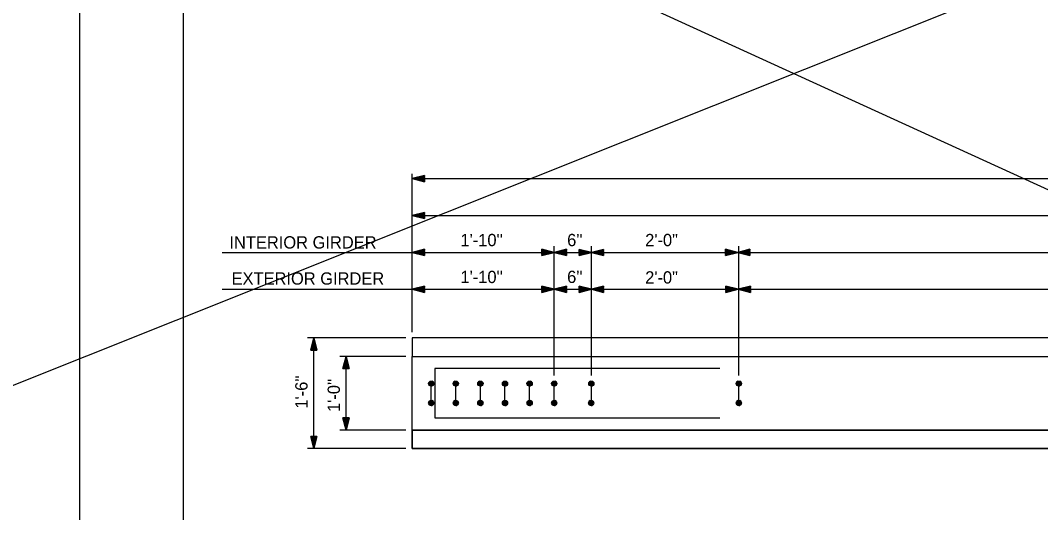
# Model space of a CAD drawing. Extents: x -25.6 to 34.8, y -0.7 to 26.3.
# Drawn here: x -0.6 to 9.76, y 7.82 to 12.82 of the extents above; entities that cross this region are included whole.
import ezdxf

# ---------------------------------------------------------------- set-up
doc = ezdxf.new("R2010")
doc.units = 0
for name, color, linetype in [('Dimension Lines', 7, 'Continuous'), ('Plan Sheet', 7, 'Continuous'), ('Plot Shape', 7, 'Continuous'), ('Rebar Lines', 7, 'Continuous'), ('Sup Concrete Girder Lines', 7, 'Continuous'), ('Text', 7, 'Continuous')]:
    doc.layers.add(name, color=color, linetype=linetype)

msp = doc.modelspace()

# ---------------------------------------------------------------- linework, layer by layer
at = {"layer": 'Dimension Lines'}
for p, q in [((-21.084, 25.242), (34.839, -0.333)), ((-25.09, -0.654), (34.038, 22.997)), ((3.377, 9.651), (3.377, 11.262)), ((3.377, 11.212), (21.007, 11.212)), ((3.377, 10.837), (12.192, 10.837)), ((4.82, 9.209), (4.82, 10.525)), ((5.198, 9.209), (5.198, 10.525)), ((6.697, 9.209), (6.697, 10.525)), ((1.445, 10.462), (4.82, 10.462)), ((4.82, 10.462), (5.383, 10.462)), ((5.383, 10.462), (19.002, 10.462)), ((1.445, 10.087), (4.82, 10.087)), ((4.82, 10.087), (5.383, 10.087)), ((5.383, 10.087), (19.002, 10.087)), ((3.314, 9.592), (2.314, 9.592)), ((2.377, 8.467), (2.377, 9.592)), ((3.314, 9.405), (2.643, 9.405)), ((2.706, 8.655), (2.706, 9.405)), ((3.314, 8.655), (2.643, 8.655)), ((3.314, 8.467), (2.314, 8.467))]:
    msp.add_line(p, q, dxfattribs=at)
for points in [[(3.502, 11.212), (3.502, 11.205), (3.377, 11.212), (3.502, 11.199), (3.502, 11.193), (3.377, 11.212), (3.502, 11.187), (3.502, 11.18), (3.377, 11.212), (3.502, 11.243), (3.502, 11.237), (3.377, 11.212), (3.502, 11.23), (3.502, 11.224), (3.377, 11.212), (3.502, 11.218), (3.502, 11.18), (3.502, 11.243), (3.377, 11.212), (3.502, 11.18)], [(3.502, 10.837), (3.502, 10.83), (3.377, 10.837), (3.502, 10.824), (3.502, 10.818), (3.377, 10.837), (3.502, 10.812), (3.502, 10.805), (3.377, 10.837), (3.502, 10.868), (3.502, 10.862), (3.377, 10.837), (3.502, 10.855), (3.502, 10.849), (3.377, 10.837), (3.502, 10.843), (3.502, 10.805), (3.502, 10.868), (3.377, 10.837), (3.502, 10.805)], [(3.502, 10.462), (3.502, 10.455), (3.377, 10.462), (3.502, 10.449), (3.502, 10.443), (3.377, 10.462), (3.502, 10.437), (3.502, 10.43), (3.377, 10.462), (3.502, 10.493), (3.502, 10.487), (3.377, 10.462), (3.502, 10.48), (3.502, 10.474), (3.377, 10.462), (3.502, 10.468), (3.502, 10.43), (3.502, 10.493), (3.377, 10.462), (3.502, 10.43)], [(4.695, 10.462), (4.695, 10.468), (4.82, 10.462), (4.695, 10.474), (4.695, 10.48), (4.82, 10.462), (4.695, 10.487), (4.695, 10.493), (4.82, 10.462), (4.695, 10.43), (4.695, 10.437), (4.82, 10.462), (4.695, 10.443), (4.695, 10.449), (4.82, 10.462), (4.695, 10.455), (4.695, 10.493), (4.695, 10.43), (4.82, 10.462), (4.695, 10.493)], [(4.945, 10.462), (4.945, 10.455), (4.82, 10.462), (4.945, 10.449), (4.945, 10.443), (4.82, 10.462), (4.945, 10.437), (4.945, 10.43), (4.82, 10.462), (4.945, 10.493), (4.945, 10.487), (4.82, 10.462), (4.945, 10.48), (4.945, 10.474), (4.82, 10.462), (4.945, 10.468), (4.945, 10.43), (4.945, 10.493), (4.82, 10.462), (4.945, 10.43)], [(5.073, 10.46), (5.073, 10.467), (5.198, 10.46), (5.073, 10.473), (5.073, 10.479), (5.198, 10.46), (5.073, 10.485), (5.073, 10.492), (5.198, 10.46), (5.073, 10.429), (5.073, 10.435), (5.198, 10.46), (5.073, 10.442), (5.073, 10.448), (5.198, 10.46), (5.073, 10.454), (5.073, 10.492), (5.073, 10.429), (5.198, 10.46), (5.073, 10.492)], [(5.323, 10.46), (5.323, 10.454), (5.198, 10.46), (5.323, 10.448), (5.323, 10.442), (5.198, 10.46), (5.323, 10.435), (5.323, 10.429), (5.198, 10.46), (5.323, 10.492), (5.323, 10.485), (5.198, 10.46), (5.323, 10.479), (5.323, 10.473), (5.198, 10.46), (5.323, 10.467), (5.323, 10.429), (5.323, 10.492), (5.198, 10.46), (5.323, 10.429)], [(6.56, 10.462), (6.56, 10.468), (6.685, 10.462), (6.56, 10.474), (6.56, 10.48), (6.685, 10.462), (6.56, 10.487), (6.56, 10.493), (6.685, 10.462), (6.56, 10.43), (6.56, 10.437), (6.685, 10.462), (6.56, 10.443), (6.56, 10.449), (6.685, 10.462), (6.56, 10.455), (6.56, 10.493), (6.56, 10.43), (6.685, 10.462), (6.56, 10.493)], [(6.81, 10.462), (6.81, 10.455), (6.685, 10.462), (6.81, 10.449), (6.81, 10.443), (6.685, 10.462), (6.81, 10.437), (6.81, 10.43), (6.685, 10.462), (6.81, 10.493), (6.81, 10.487), (6.685, 10.462), (6.81, 10.48), (6.81, 10.474), (6.685, 10.462), (6.81, 10.468), (6.81, 10.43), (6.81, 10.493), (6.685, 10.462), (6.81, 10.43)], [(3.502, 10.087), (3.502, 10.08), (3.377, 10.087), (3.502, 10.074), (3.502, 10.068), (3.377, 10.087), (3.502, 10.062), (3.502, 10.055), (3.377, 10.087), (3.502, 10.118), (3.502, 10.112), (3.377, 10.087), (3.502, 10.105), (3.502, 10.099), (3.377, 10.087), (3.502, 10.093), (3.502, 10.055), (3.502, 10.118), (3.377, 10.087), (3.502, 10.055)], [(4.695, 10.087), (4.695, 10.093), (4.82, 10.087), (4.695, 10.099), (4.695, 10.105), (4.82, 10.087), (4.695, 10.112), (4.695, 10.118), (4.82, 10.087), (4.695, 10.055), (4.695, 10.062), (4.82, 10.087), (4.695, 10.068), (4.695, 10.074), (4.82, 10.087), (4.695, 10.08), (4.695, 10.118), (4.695, 10.055), (4.82, 10.087), (4.695, 10.118)], [(4.945, 10.087), (4.945, 10.08), (4.82, 10.087), (4.945, 10.074), (4.945, 10.068), (4.82, 10.087), (4.945, 10.062), (4.945, 10.055), (4.82, 10.087), (4.945, 10.118), (4.945, 10.112), (4.82, 10.087), (4.945, 10.105), (4.945, 10.099), (4.82, 10.087), (4.945, 10.093), (4.945, 10.055), (4.945, 10.118), (4.82, 10.087), (4.945, 10.055)], [(5.073, 10.087), (5.073, 10.093), (5.198, 10.087), (5.073, 10.099), (5.073, 10.105), (5.198, 10.087), (5.073, 10.112), (5.073, 10.118), (5.198, 10.087), (5.073, 10.055), (5.073, 10.062), (5.198, 10.087), (5.073, 10.068), (5.073, 10.074), (5.198, 10.087), (5.073, 10.08), (5.073, 10.118), (5.073, 10.055), (5.198, 10.087), (5.073, 10.118)], [(5.323, 10.087), (5.323, 10.08), (5.198, 10.087), (5.323, 10.074), (5.323, 10.068), (5.198, 10.087), (5.323, 10.062), (5.323, 10.055), (5.198, 10.087), (5.323, 10.118), (5.323, 10.112), (5.198, 10.087), (5.323, 10.105), (5.323, 10.099), (5.198, 10.087), (5.323, 10.093), (5.323, 10.055), (5.323, 10.118), (5.198, 10.087), (5.323, 10.055)], [(6.566, 10.087), (6.566, 10.093), (6.691, 10.087), (6.566, 10.099), (6.566, 10.105), (6.691, 10.087), (6.566, 10.112), (6.566, 10.118), (6.691, 10.087), (6.566, 10.055), (6.566, 10.062), (6.691, 10.087), (6.566, 10.068), (6.566, 10.074), (6.691, 10.087), (6.566, 10.08), (6.566, 10.118), (6.566, 10.055), (6.691, 10.087), (6.566, 10.118)], [(6.816, 10.087), (6.816, 10.08), (6.691, 10.087), (6.816, 10.074), (6.816, 10.068), (6.691, 10.087), (6.816, 10.062), (6.816, 10.055), (6.691, 10.087), (6.816, 10.118), (6.816, 10.112), (6.691, 10.087), (6.816, 10.105), (6.816, 10.099), (6.691, 10.087), (6.816, 10.093), (6.816, 10.055), (6.816, 10.118), (6.691, 10.087), (6.816, 10.055)], [(2.377, 9.467), (2.371, 9.467), (2.377, 9.592), (2.365, 9.467), (2.358, 9.467), (2.377, 9.592), (2.352, 9.467), (2.346, 9.467), (2.377, 9.592), (2.408, 9.467), (2.402, 9.467), (2.377, 9.592), (2.396, 9.467), (2.39, 9.467), (2.377, 9.592), (2.383, 9.467), (2.346, 9.467), (2.408, 9.467), (2.377, 9.592), (2.346, 9.467)], [(2.706, 9.28), (2.699, 9.28), (2.706, 9.405), (2.693, 9.28), (2.687, 9.28), (2.706, 9.405), (2.681, 9.28), (2.674, 9.28), (2.706, 9.405), (2.737, 9.28), (2.731, 9.28), (2.706, 9.405), (2.724, 9.28), (2.718, 9.28), (2.706, 9.405), (2.712, 9.28), (2.674, 9.28), (2.737, 9.28), (2.706, 9.405), (2.674, 9.28)], [(2.706, 8.78), (2.712, 8.78), (2.706, 8.655), (2.718, 8.78), (2.724, 8.78), (2.706, 8.655), (2.731, 8.78), (2.737, 8.78), (2.706, 8.655), (2.674, 8.78), (2.681, 8.78), (2.706, 8.655), (2.687, 8.78), (2.693, 8.78), (2.706, 8.655), (2.699, 8.78), (2.737, 8.78), (2.674, 8.78), (2.706, 8.655), (2.737, 8.78)], [(2.377, 8.592), (2.383, 8.592), (2.377, 8.467), (2.39, 8.592), (2.396, 8.592), (2.377, 8.467), (2.402, 8.592), (2.408, 8.592), (2.377, 8.467), (2.346, 8.592), (2.352, 8.592), (2.377, 8.467), (2.358, 8.592), (2.365, 8.592), (2.377, 8.467), (2.371, 8.592), (2.408, 8.592), (2.346, 8.592), (2.377, 8.467), (2.408, 8.592)]]:
    msp.add_lwpolyline(points, dxfattribs=at)
at = {"layer": 'Plan Sheet'}
msp.add_line((1.054, 0.606), (1.054, 21.606), dxfattribs=at)
at = {"layer": 'Plot Shape'}
msp.add_lwpolyline([(0, 22), (33.063, 22), (33.063, 0), (0, 0)], close=True, dxfattribs=at)
at = {"layer": 'Rebar Lines'}
for p, q in [((3.57, 8.904), (3.57, 9.154)), ((3.82, 8.904), (3.82, 9.154)), ((4.07, 8.904), (4.07, 9.154)), ((4.32, 8.904), (4.32, 9.154)), ((4.57, 8.904), (4.57, 9.154)), ((4.82, 8.904), (4.82, 9.154)), ((5.198, 8.904), (5.198, 9.154)), ((6.697, 8.904), (6.697, 9.154))]:
    msp.add_line(p, q, dxfattribs=at)
for points in [[(3.965, 9.28), (3.607, 9.28), (3.607, 8.78), (5.183, 8.78)], [(5.843, 9.28), (3.965, 9.28)], [(6.502, 9.28), (5.843, 9.28)], [(3.57, 9.154), (3.581, 9.152), (3.589, 9.147), (3.595, 9.138), (3.597, 9.128), (3.595, 9.118), (3.589, 9.109), (3.581, 9.104), (3.57, 9.102), (3.56, 9.104), (3.552, 9.109), (3.546, 9.118), (3.544, 9.128), (3.546, 9.138), (3.552, 9.147), (3.56, 9.152), (3.57, 9.154), (3.57, 9.128), (3.57, 9.102), (3.581, 9.104), (3.57, 9.128), (3.589, 9.109), (3.595, 9.118), (3.57, 9.128), (3.597, 9.128), (3.595, 9.138), (3.57, 9.128), (3.589, 9.147), (3.581, 9.152), (3.57, 9.128), (3.56, 9.152), (3.552, 9.147), (3.57, 9.128), (3.546, 9.138), (3.544, 9.128), (3.57, 9.128), (3.546, 9.118), (3.552, 9.109), (3.57, 9.128), (3.56, 9.104)], [(3.82, 9.154), (3.831, 9.152), (3.839, 9.147), (3.845, 9.138), (3.847, 9.128), (3.845, 9.118), (3.839, 9.109), (3.831, 9.104), (3.82, 9.102), (3.81, 9.104), (3.802, 9.109), (3.796, 9.118), (3.794, 9.128), (3.796, 9.138), (3.802, 9.147), (3.81, 9.152), (3.82, 9.154), (3.82, 9.128), (3.82, 9.102), (3.831, 9.104), (3.82, 9.128), (3.839, 9.109), (3.845, 9.118), (3.82, 9.128), (3.847, 9.128), (3.845, 9.138), (3.82, 9.128), (3.839, 9.147), (3.831, 9.152), (3.82, 9.128), (3.81, 9.152), (3.802, 9.147), (3.82, 9.128), (3.796, 9.138), (3.794, 9.128), (3.82, 9.128), (3.796, 9.118), (3.802, 9.109), (3.82, 9.128), (3.81, 9.104)], [(4.07, 9.154), (4.081, 9.152), (4.089, 9.147), (4.095, 9.138), (4.097, 9.128), (4.095, 9.118), (4.089, 9.109), (4.081, 9.104), (4.07, 9.102), (4.06, 9.104), (4.052, 9.109), (4.046, 9.118), (4.044, 9.128), (4.046, 9.138), (4.052, 9.147), (4.06, 9.152), (4.07, 9.154), (4.07, 9.128), (4.07, 9.102), (4.081, 9.104), (4.07, 9.128), (4.089, 9.109), (4.095, 9.118), (4.07, 9.128), (4.097, 9.128), (4.095, 9.138), (4.07, 9.128), (4.089, 9.147), (4.081, 9.152), (4.07, 9.128), (4.06, 9.152), (4.052, 9.147), (4.07, 9.128), (4.046, 9.138), (4.044, 9.128), (4.07, 9.128), (4.046, 9.118), (4.052, 9.109), (4.07, 9.128), (4.06, 9.104)], [(4.32, 9.154), (4.331, 9.152), (4.339, 9.147), (4.345, 9.138), (4.347, 9.128), (4.345, 9.118), (4.339, 9.109), (4.331, 9.104), (4.32, 9.102), (4.31, 9.104), (4.302, 9.109), (4.296, 9.118), (4.294, 9.128), (4.296, 9.138), (4.302, 9.147), (4.31, 9.152), (4.32, 9.154), (4.32, 9.128), (4.32, 9.102), (4.331, 9.104), (4.32, 9.128), (4.339, 9.109), (4.345, 9.118), (4.32, 9.128), (4.347, 9.128), (4.345, 9.138), (4.32, 9.128), (4.339, 9.147), (4.331, 9.152), (4.32, 9.128), (4.31, 9.152), (4.302, 9.147), (4.32, 9.128), (4.296, 9.138), (4.294, 9.128), (4.32, 9.128), (4.296, 9.118), (4.302, 9.109), (4.32, 9.128), (4.31, 9.104)], [(4.57, 9.154), (4.581, 9.152), (4.589, 9.147), (4.595, 9.138), (4.597, 9.128), (4.595, 9.118), (4.589, 9.109), (4.581, 9.104), (4.57, 9.102), (4.56, 9.104), (4.552, 9.109), (4.546, 9.118), (4.544, 9.128), (4.546, 9.138), (4.552, 9.147), (4.56, 9.152), (4.57, 9.154), (4.57, 9.128), (4.57, 9.102), (4.581, 9.104), (4.57, 9.128), (4.589, 9.109), (4.595, 9.118), (4.57, 9.128), (4.597, 9.128), (4.595, 9.138), (4.57, 9.128), (4.589, 9.147), (4.581, 9.152), (4.57, 9.128), (4.56, 9.152), (4.552, 9.147), (4.57, 9.128), (4.546, 9.138), (4.544, 9.128), (4.57, 9.128), (4.546, 9.118), (4.552, 9.109), (4.57, 9.128), (4.56, 9.104)], [(4.82, 9.154), (4.83, 9.152), (4.839, 9.147), (4.845, 9.138), (4.847, 9.128), (4.845, 9.118), (4.839, 9.109), (4.831, 9.104), (4.82, 9.102), (4.81, 9.104), (4.802, 9.109), (4.796, 9.118), (4.794, 9.128), (4.796, 9.138), (4.802, 9.147), (4.81, 9.152), (4.82, 9.154), (4.82, 9.128), (4.82, 9.102), (4.831, 9.104), (4.82, 9.128), (4.839, 9.109), (4.845, 9.118), (4.82, 9.128), (4.847, 9.128), (4.845, 9.138), (4.82, 9.128), (4.839, 9.147), (4.83, 9.152), (4.82, 9.128), (4.81, 9.152), (4.802, 9.147), (4.82, 9.128), (4.796, 9.138), (4.794, 9.128), (4.82, 9.128), (4.796, 9.118), (4.802, 9.109), (4.82, 9.128), (4.81, 9.104)], [(5.198, 9.154), (5.208, 9.152), (5.216, 9.147), (5.222, 9.138), (5.224, 9.128), (5.222, 9.118), (5.216, 9.109), (5.208, 9.104), (5.198, 9.102), (5.188, 9.104), (5.179, 9.109), (5.173, 9.118), (5.171, 9.128), (5.173, 9.138), (5.179, 9.147), (5.188, 9.152), (5.198, 9.154), (5.198, 9.128), (5.198, 9.102), (5.208, 9.104), (5.198, 9.128), (5.216, 9.109), (5.222, 9.118), (5.198, 9.128), (5.224, 9.128), (5.222, 9.138), (5.198, 9.128), (5.216, 9.147), (5.208, 9.152), (5.198, 9.128), (5.188, 9.152), (5.179, 9.147), (5.198, 9.128), (5.173, 9.138), (5.171, 9.128), (5.198, 9.128), (5.173, 9.118), (5.179, 9.109), (5.198, 9.128), (5.188, 9.104)], [(6.697, 9.154), (6.707, 9.152), (6.716, 9.147), (6.721, 9.138), (6.723, 9.128), (6.721, 9.118), (6.716, 9.109), (6.707, 9.104), (6.697, 9.102), (6.687, 9.104), (6.678, 9.109), (6.672, 9.118), (6.67, 9.128), (6.672, 9.138), (6.678, 9.147), (6.687, 9.152), (6.697, 9.154), (6.697, 9.128), (6.697, 9.102), (6.707, 9.104), (6.697, 9.128), (6.716, 9.109), (6.721, 9.118), (6.697, 9.128), (6.723, 9.128), (6.721, 9.138), (6.697, 9.128), (6.716, 9.147), (6.707, 9.152), (6.697, 9.128), (6.687, 9.152), (6.678, 9.147), (6.697, 9.128), (6.672, 9.138), (6.67, 9.128), (6.697, 9.128), (6.672, 9.118), (6.678, 9.109), (6.697, 9.128), (6.687, 9.104)], [(3.57, 8.957), (3.581, 8.955), (3.589, 8.95), (3.595, 8.941), (3.597, 8.931), (3.595, 8.921), (3.589, 8.912), (3.581, 8.907), (3.57, 8.904), (3.56, 8.907), (3.552, 8.912), (3.546, 8.921), (3.544, 8.931), (3.546, 8.941), (3.552, 8.95), (3.56, 8.955), (3.57, 8.957), (3.57, 8.931), (3.57, 8.904), (3.581, 8.907), (3.57, 8.931), (3.589, 8.912), (3.595, 8.921), (3.57, 8.931), (3.597, 8.931), (3.595, 8.941), (3.57, 8.931), (3.589, 8.95), (3.581, 8.955), (3.57, 8.931), (3.56, 8.955), (3.552, 8.95), (3.57, 8.931), (3.546, 8.941), (3.544, 8.931), (3.57, 8.931), (3.546, 8.921), (3.552, 8.912), (3.57, 8.931), (3.56, 8.907)], [(3.82, 8.957), (3.831, 8.955), (3.839, 8.95), (3.845, 8.941), (3.847, 8.931), (3.845, 8.921), (3.839, 8.912), (3.831, 8.907), (3.82, 8.904), (3.81, 8.907), (3.802, 8.912), (3.796, 8.921), (3.794, 8.931), (3.796, 8.941), (3.802, 8.95), (3.81, 8.955), (3.82, 8.957), (3.82, 8.931), (3.82, 8.904), (3.831, 8.907), (3.82, 8.931), (3.839, 8.912), (3.845, 8.921), (3.82, 8.931), (3.847, 8.931), (3.845, 8.941), (3.82, 8.931), (3.839, 8.95), (3.831, 8.955), (3.82, 8.931), (3.81, 8.955), (3.802, 8.95), (3.82, 8.931), (3.796, 8.941), (3.794, 8.931), (3.82, 8.931), (3.796, 8.921), (3.802, 8.912), (3.82, 8.931), (3.81, 8.907)], [(4.07, 8.957), (4.081, 8.955), (4.089, 8.95), (4.095, 8.941), (4.097, 8.931), (4.095, 8.921), (4.089, 8.912), (4.081, 8.907), (4.07, 8.904), (4.06, 8.907), (4.052, 8.912), (4.046, 8.921), (4.044, 8.931), (4.046, 8.941), (4.052, 8.95), (4.06, 8.955), (4.07, 8.957), (4.07, 8.931), (4.07, 8.904), (4.081, 8.907), (4.07, 8.931), (4.089, 8.912), (4.095, 8.921), (4.07, 8.931), (4.097, 8.931), (4.095, 8.941), (4.07, 8.931), (4.089, 8.95), (4.081, 8.955), (4.07, 8.931), (4.06, 8.955), (4.052, 8.95), (4.07, 8.931), (4.046, 8.941), (4.044, 8.931), (4.07, 8.931), (4.046, 8.921), (4.052, 8.912), (4.07, 8.931), (4.06, 8.907)], [(4.32, 8.957), (4.331, 8.955), (4.339, 8.95), (4.345, 8.941), (4.347, 8.931), (4.345, 8.921), (4.339, 8.912), (4.331, 8.907), (4.32, 8.904), (4.31, 8.907), (4.302, 8.912), (4.296, 8.921), (4.294, 8.931), (4.296, 8.941), (4.302, 8.95), (4.31, 8.955), (4.32, 8.957), (4.32, 8.931), (4.32, 8.904), (4.331, 8.907), (4.32, 8.931), (4.339, 8.912), (4.345, 8.921), (4.32, 8.931), (4.347, 8.931), (4.345, 8.941), (4.32, 8.931), (4.339, 8.95), (4.331, 8.955), (4.32, 8.931), (4.31, 8.955), (4.302, 8.95), (4.32, 8.931), (4.296, 8.941), (4.294, 8.931), (4.32, 8.931), (4.296, 8.921), (4.302, 8.912), (4.32, 8.931), (4.31, 8.907)], [(4.57, 8.957), (4.581, 8.955), (4.589, 8.95), (4.595, 8.941), (4.597, 8.931), (4.595, 8.921), (4.589, 8.912), (4.581, 8.907), (4.57, 8.904), (4.56, 8.907), (4.552, 8.912), (4.546, 8.921), (4.544, 8.931), (4.546, 8.941), (4.552, 8.95), (4.56, 8.955), (4.57, 8.957), (4.57, 8.931), (4.57, 8.904), (4.581, 8.907), (4.57, 8.931), (4.589, 8.912), (4.595, 8.921), (4.57, 8.931), (4.597, 8.931), (4.595, 8.941), (4.57, 8.931), (4.589, 8.95), (4.581, 8.955), (4.57, 8.931), (4.56, 8.955), (4.552, 8.95), (4.57, 8.931), (4.546, 8.941), (4.544, 8.931), (4.57, 8.931), (4.546, 8.921), (4.552, 8.912), (4.57, 8.931), (4.56, 8.907)], [(4.82, 8.957), (4.83, 8.955), (4.839, 8.95), (4.845, 8.941), (4.847, 8.931), (4.845, 8.921), (4.839, 8.912), (4.831, 8.907), (4.82, 8.904), (4.81, 8.907), (4.802, 8.912), (4.796, 8.921), (4.794, 8.931), (4.796, 8.941), (4.802, 8.95), (4.81, 8.955), (4.82, 8.957), (4.82, 8.931), (4.82, 8.904), (4.831, 8.907), (4.82, 8.931), (4.839, 8.912), (4.845, 8.921), (4.82, 8.931), (4.847, 8.931), (4.845, 8.941), (4.82, 8.931), (4.839, 8.95), (4.83, 8.955), (4.82, 8.931), (4.81, 8.955), (4.802, 8.95), (4.82, 8.931), (4.796, 8.941), (4.794, 8.931), (4.82, 8.931), (4.796, 8.921), (4.802, 8.912), (4.82, 8.931), (4.81, 8.907)], [(5.196, 8.957), (5.206, 8.955), (5.214, 8.95), (5.22, 8.941), (5.222, 8.931), (5.22, 8.921), (5.214, 8.912), (5.206, 8.907), (5.196, 8.904), (5.186, 8.907), (5.177, 8.912), (5.171, 8.921), (5.169, 8.931), (5.171, 8.941), (5.177, 8.95), (5.186, 8.955), (5.196, 8.957), (5.196, 8.931), (5.196, 8.904), (5.206, 8.907), (5.196, 8.931), (5.214, 8.912), (5.22, 8.921), (5.196, 8.931), (5.222, 8.931), (5.22, 8.941), (5.196, 8.931), (5.214, 8.95), (5.206, 8.955), (5.196, 8.931), (5.186, 8.955), (5.177, 8.95), (5.196, 8.931), (5.171, 8.941), (5.169, 8.931), (5.196, 8.931), (5.171, 8.921), (5.177, 8.912), (5.196, 8.931), (5.186, 8.907)], [(6.697, 8.957), (6.707, 8.955), (6.716, 8.95), (6.721, 8.941), (6.723, 8.931), (6.721, 8.921), (6.716, 8.912), (6.707, 8.907), (6.697, 8.904), (6.687, 8.907), (6.678, 8.912), (6.672, 8.921), (6.67, 8.931), (6.672, 8.941), (6.678, 8.95), (6.687, 8.955), (6.697, 8.957), (6.697, 8.931), (6.697, 8.904), (6.707, 8.907), (6.697, 8.931), (6.716, 8.912), (6.721, 8.921), (6.697, 8.931), (6.723, 8.931), (6.721, 8.941), (6.697, 8.931), (6.716, 8.95), (6.707, 8.955), (6.697, 8.931), (6.687, 8.955), (6.678, 8.95), (6.697, 8.931), (6.672, 8.941), (6.67, 8.931), (6.697, 8.931), (6.672, 8.921), (6.678, 8.912), (6.697, 8.931), (6.687, 8.907)], [(5.183, 8.78), (6.502, 8.78)]]:
    msp.add_lwpolyline(points, dxfattribs=at)
at = {"layer": 'Sup Concrete Girder Lines'}
for points in [[(13.286, 9.592), (3.377, 9.592), (3.377, 9.405), (13.286, 9.405)], [(15.046, 8.655), (3.377, 8.655), (13.286, 8.655), (3.377, 8.655), (3.377, 8.467), (13.286, 8.467), (3.377, 8.467), (3.377, 9.405)]]:
    msp.add_lwpolyline(points, dxfattribs=at)

# ---------------------------------------------------------------- texts
at = {"layer": 'Text'}
for s, p in [('INTERIOR GIRDER', (1.52, 10.501)), ("1'-10''", (3.868, 10.525)), ("6''", (4.952, 10.525)), ('2\'-0"', (5.745, 10.525)), ("1'-10''", (3.868, 10.15)), ("6''", (4.952, 10.151)), ('2\'-0"', (5.745, 10.145)), ('EXTERIOR GIRDER', (1.542, 10.134))]:
    msp.add_text(s, height=0.125, dxfattribs=at).set_placement(p)
for s, p in [("1'-6''", (2.314, 8.874)), ("1'-0''", (2.643, 8.84))]:
    msp.add_text(s, height=0.125, rotation=90, dxfattribs=at).set_placement(p)

doc.saveas('drawing.dxf')
